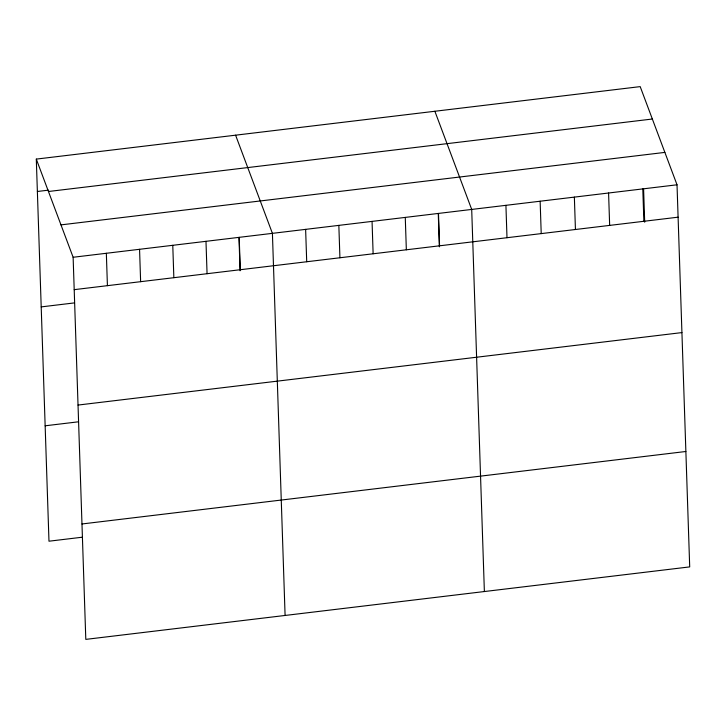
<?xml version="1.0" encoding="UTF-8"?>
<svg xmlns="http://www.w3.org/2000/svg" width="726" height="726" viewBox="0 0 726 726"><rect width="100%" height="100%" fill="white"/><g stroke="black" fill="none" stroke-linecap="round" stroke-linejoin="round"><path stroke-width="1.09" d="M36.3 159.103L640.196 86.621L677.022 184.794L689.7 566.897L85.804 639.379L73.126 257.267L36.3 159.103L48.978 541.206L82.192 537.222M37.371 191.482L48.442 190.158M48.451 191.501L652.347 119.019M60.975 224.879L664.871 152.396M73.126 257.267L677.022 184.794M74.206 289.656L678.102 217.183M41.2 306.898L74.415 302.905M78.036 405.063L681.923 332.59M45.148 425.799L78.363 421.815M81.974 523.972L685.87 451.49M434.874 111.269L471.7 209.433L484.378 591.545M235.587 135.181L272.413 233.355L285.091 615.457M643.59 188.923L644.688 222.21M642.8 188.905L643.88 221.285M608.579 193.007L609.658 225.396M574.366 197.118L575.437 229.498M540.144 201.22L541.215 233.609M505.922 205.331L506.993 237.711M438.486 213.426L439.557 245.805M438.268 213.562L439.366 246.849M405.271 217.41L406.342 249.798M372.057 221.394L373.128 253.782M338.842 225.378L339.922 257.766M305.628 229.371L306.708 261.75M239.199 237.338L240.279 269.727M238.981 237.484L240.079 270.771M205.984 241.322L207.064 273.711M172.77 245.315L173.85 277.695M139.555 249.299L140.635 281.688M106.341 253.283L107.421 285.672"/></g></svg>
